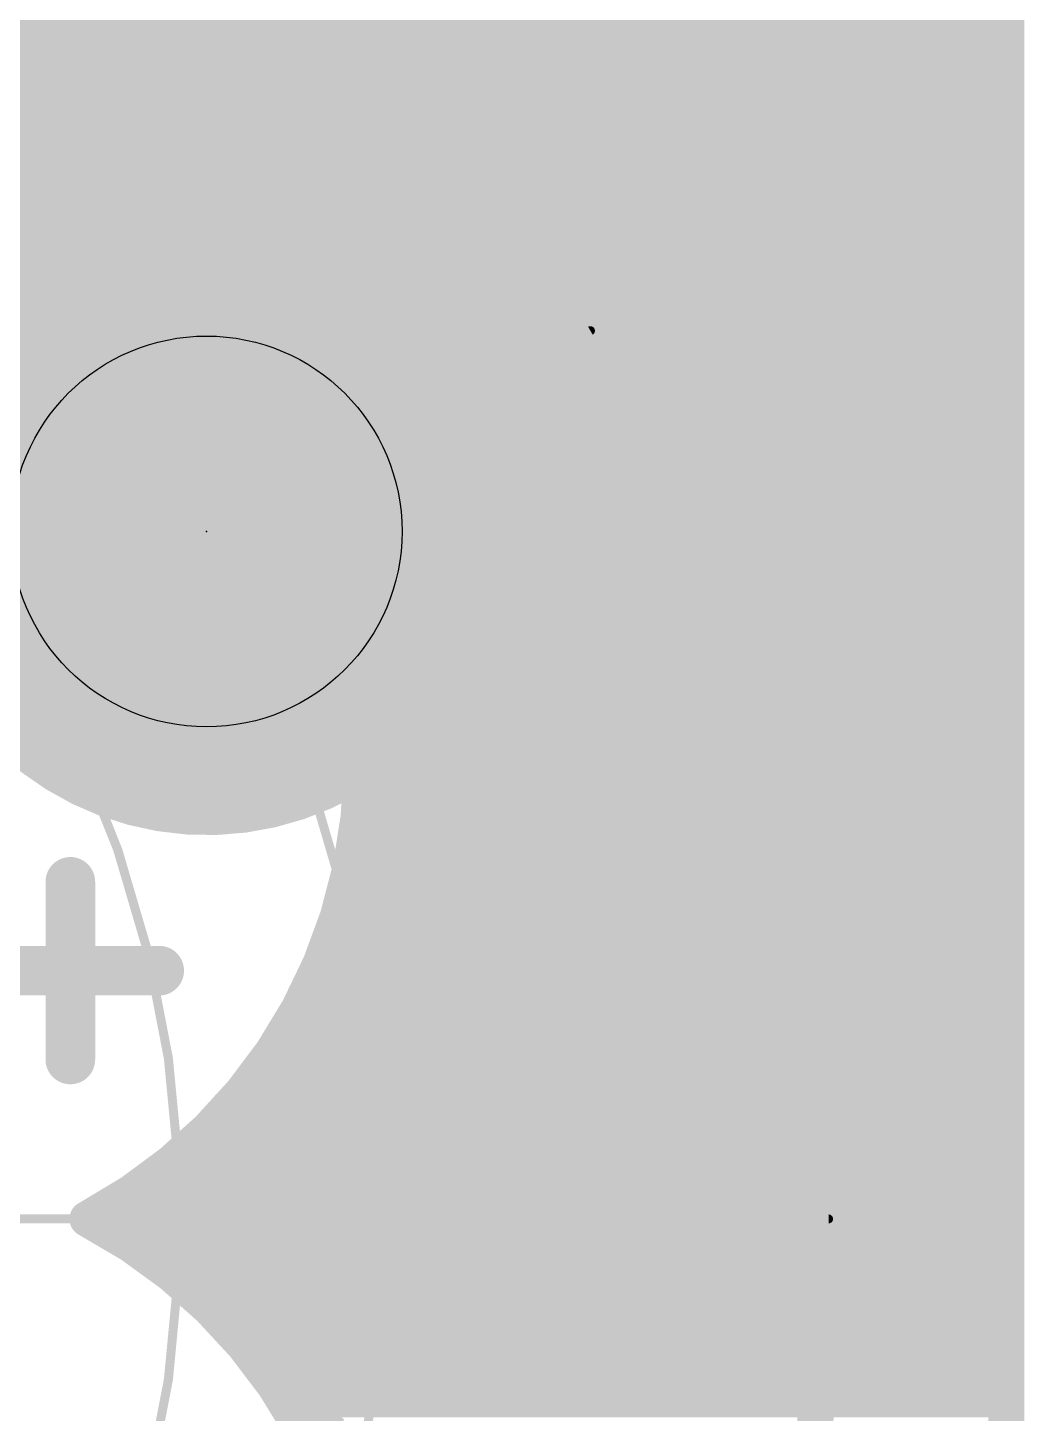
# Model space of a CAD drawing. Extents: x -119 to 11, y -11 to 11.
# Drawn here: x 5.49 to 11.1, y -1.09 to 6.71 of the extents above; entities that cross this region are included whole.
import ezdxf

# ---------------------------------------------------------------- set-up
doc = ezdxf.new("R2010")
doc.units = 0
for name, color, linetype in [('1', 12, 'CONTINUOUS'), ('16', 132, 'CONTINUOUS'), ('17', 110, 'CONTINUOUS'), ('20', 53, 'CONTINUOUS'), ('21', 41, 'CONTINUOUS'), ('23', 53, 'CONTINUOUS'), ('29', 40, 'CONTINUOUS'), ('30', 253, 'CONTINUOUS'), ('44', 253, 'CONTINUOUS'), ('47', 4, 'CONTINUOUS')]:
    doc.layers.add(name, color=color, linetype=linetype)

# ---------------------------------------------------------------- blocks, each defined once
blk = doc.blocks.new('ROUNDP')
at = {"const_width": 0.5}
blk.add_lwpolyline([(0, -0.25, 1), (0, 0.25, 1), (0, -0.25)], format="xyb", dxfattribs=at)

msp = doc.modelspace()

# ---------------------------------------------------------------- linework, layer by layer
at = {"layer": '1'}
for points, const_width in [([(5.7787, 6.0613), (5.426, 5.9755)], 0.2032), ([(6.1403, 6.0921), (5.7787, 6.0613)], 0.2032), ([(6.5024, 6.0674), (6.1403, 6.0921)], 0.2032), ([(6.8565, 5.9875), (6.5024, 6.0674)], 0.2032), ([(7.1942, 5.8545), (6.8565, 5.9875)], 0.2032), ([(5.426, 5.9755), (5.0906, 5.8368)], 0.2032), ([(5.2261, 5.8928), (7.0969, 5.8928)], 0.2032), ([(7.5076, 5.6714), (7.1942, 5.8545)], 0.2032), ([(4.8482, 5.6896), (7.4763, 5.6896)], 0.2032), ([(7.7893, 5.4425), (7.5076, 5.6714)], 0.2032), ([(5.2002, 5.5672), (5.6042, 5.427)], 0.2032), ([(5.4331, 5.4864), (7.7352, 5.4864)], 0.2032), ([(8.0327, 5.1733), (7.7893, 5.4425)], 0.2032), ([(5.6042, 5.427), (5.9842, 5.2309)], 0.2032), ([(5.8828, 5.2832), (7.9333, 5.2832)], 0.2032), ([(5.9842, 5.2309), (6.3324, 4.9827)], 0.2032), ([(8.2321, 4.87), (8.0327, 5.1733)], 0.2032), ([(6.1959, 5.08), (8.094, 5.08)], 0.2032), ([(6.3324, 4.9827), (6.6418, 4.6875)], 0.2032), ([(6.4434, 4.8768), (8.2276, 4.8768)], 0.2032), ([(8.395, 4.5457), (8.2321, 4.87)], 0.2032), ([(6.6418, 4.6875), (6.9061, 4.3514)], 0.2032), ([(6.6528, 4.6736), (8.3307, 4.6736)], 0.2032), ([(8.5065, 4.2003), (8.395, 4.5457)], 0.2032), ([(6.8125, 4.4704), (8.4193, 4.4704)], 0.2032), ([(6.9061, 4.3514), (7.1199, 3.981)], 0.2032), ([(6.9547, 4.2672), (8.4849, 4.2672)], 0.2032), ([(8.5638, 3.8419), (8.5065, 4.2003)], 0.2032), ([(7.072, 4.064), (8.5283, 4.064)], 0.2032), ([(3.81, 1.18), (6.5, 3.87)], 0.4064), ([(7.1199, 3.981), (7.2789, 3.5841)], 0.2032), ([(7.1681, 3.8608), (8.5608, 3.8608)], 0.2032), ([(8.5657, 3.479), (8.5638, 3.8419)], 0.2032), ([(7.2494, 3.6576), (8.5648, 3.6576)], 0.2032), ([(7.2789, 3.5841), (7.3798, 3.1685)], 0.2032), ([(7.3104, 3.4544), (8.562, 3.4544)], 0.2032), ([(8.5121, 3.12), (8.5657, 3.479)], 0.2032), ([(7.3597, 3.2512), (8.5317, 3.2512)], 0.2032), ([(7.3798, 3.1685), (7.4207, 2.7429)], 0.2032), ([(8.4042, 2.7734), (8.5121, 3.12)], 0.2032), ([(7.3914, 3.048), (8.4897, 3.048)], 0.2032), ([(7.4109, 2.8448), (8.4264, 2.8448)], 0.2032), ([(7.4207, 2.7429), (7.4005, 2.3157)], 0.2032), ([(8.2446, 2.4475), (8.4042, 2.7734)], 0.2032), ([(7.4159, 2.6416), (8.3396, 2.6416)], 0.2032), ([(7.4063, 2.4384), (8.2383, 2.4384)], 0.2032), ([(8.0371, 2.1497), (8.2446, 2.4475)], 0.2032), ([(7.4005, 2.3157), (7.3199, 1.8958)], 0.2032), ([(7.3851, 2.2352), (8.0966, 2.2352)], 0.2032), ([(7.7864, 1.8872), (8.0371, 2.1497)], 0.2032), ([(7.3461, 2.032), (7.9247, 2.032)], 0.2032), ([(7.3199, 1.8958), (7.1804, 1.4915)], 0.2032), ([(7.4986, 1.6661), (7.7864, 1.8872)], 0.2032), ([(7.2968, 1.8288), (7.7104, 1.8288)], 0.2032), ([(7.1804, 1.4915), (7.4986, 1.6661)], 0.2032), ([(7.2267, 1.6256), (7.4248, 1.6256)], 0.2032)]:
    msp.add_lwpolyline(points, dxfattribs=dict(at, const_width=const_width))
for points, const_width in [([(5.7744, 6.1119, 1), (5.783, 6.0107)], 0.1016), ([(5.7907, 6.0119, 1), (5.7667, 6.1106)], 0.1016), ([(6.1438, 6.1428, 1), (6.1369, 6.0415)], 0.1016), ([(6.1447, 6.0415, 1), (6.136, 6.1428)], 0.1016), ([(6.5136, 6.1169, 1), (6.4913, 6.0178)], 0.1016), ([(6.499, 6.0167, 1), (6.5059, 6.118)], 0.1016), ([(6.8751, 6.0348, 1), (6.8379, 5.9402)], 0.1016), ([(6.8453, 5.9379, 1), (6.8677, 6.0371)], 0.1016), ([(5.4455, 5.9285, 1), (5.4066, 6.0224)], 0.1016), ([(7.0969, 5.842, 1), (7.0969, 5.9436)], 0.1016), ([(7.2198, 5.8983, 1), (7.1686, 5.8106)], 0.1016), ([(7.1756, 5.8072, 1), (7.2128, 5.9017)], 0.1016), ([(7.5396, 5.7108, 1), (7.4755, 5.6319)], 0.1016), ([(7.4763, 5.6388, 1), (7.4763, 5.7404)], 0.1016), ([(7.4819, 5.6275, 1), (7.5332, 5.7152)], 0.1016), ([(7.7352, 5.4356, 1), (7.7352, 5.5372)], 0.1016), ([(7.8269, 5.4766, 1), (7.7516, 5.4084)], 0.1016), ([(5.6275, 5.4722, 1), (5.5809, 5.3819)], 0.1016), ([(5.5876, 5.379, 1), (5.6209, 5.475)], 0.1016), ([(7.7572, 5.4031, 1), (7.8213, 5.4819)], 0.1016), ([(5.8828, 5.334, 1), (5.8828, 5.2324)], 0.1016), ([(7.9333, 5.2324, 1), (7.9333, 5.334)], 0.1016), ([(6.0137, 5.2723, 1), (5.9547, 5.1895)], 0.1016), ([(5.9609, 5.1857, 1), (6.0075, 5.276)], 0.1016), ([(8.0751, 5.2012, 1), (7.9902, 5.1454)], 0.1016), ([(7.995, 5.1392, 1), (8.0703, 5.2073)], 0.1016), ([(6.1959, 5.1308, 1), (6.1959, 5.0292)], 0.1016), ([(8.094, 5.0292, 1), (8.094, 5.1308)], 0.1016), ([(6.3675, 5.0194, 1), (6.2973, 4.9459)], 0.1016), ([(6.3029, 4.9413, 1), (6.3619, 5.0241)], 0.1016), ([(6.4434, 4.9276, 1), (6.4434, 4.826)], 0.1016), ([(8.2774, 4.8928, 1), (8.1867, 4.8472)], 0.1016), ([(8.1896, 4.8421, 1), (8.2745, 4.8979)], 0.1016), ([(8.2276, 4.826, 1), (8.2276, 4.9276)], 0.1016), ([(6.6817, 4.7189, 1), (6.6019, 4.6561)], 0.1016), ([(6.6528, 4.7244, 1), (6.6528, 4.6228)], 0.1016), ([(6.6067, 4.6508, 1), (6.6769, 4.7243)], 0.1016), ([(8.3307, 4.6228, 1), (8.3307, 4.7244)], 0.1016), ([(8.4433, 4.5613, 1), (8.3467, 4.5301)], 0.1016), ([(8.3496, 4.5229, 1), (8.4404, 4.5685)], 0.1016), ([(6.8125, 4.5212, 1), (6.8125, 4.4196)], 0.1016), ([(8.4193, 4.4196, 1), (8.4193, 4.5212)], 0.1016), ([(6.9501, 4.3767, 1), (6.8621, 4.326)], 0.1016), ([(6.8662, 4.32, 1), (6.946, 4.3827)], 0.1016), ([(6.9547, 4.318, 1), (6.9547, 4.2164)], 0.1016), ([(8.4849, 4.2164, 1), (8.4849, 4.318)], 0.1016), ([(8.5566, 4.2083, 1), (8.4563, 4.1923)], 0.1016), ([(8.4581, 4.1847, 1), (8.5548, 4.2159)], 0.1016), ([(7.072, 4.1148, 1), (7.072, 4.0132)], 0.1016), ([(8.5283, 4.0132, 1), (8.5283, 4.1148)], 0.1016), ([(6.5718, 3.7982, 1), (6.4282, 3.9418)], 0.2032), ([(7.1671, 3.9999, 1), (7.0728, 3.9621)], 0.1016), ([(7.0759, 3.9556, 1), (7.1639, 4.0064)], 0.1016), ([(7.1681, 3.9116, 1), (7.1681, 3.81)], 0.1016), ([(8.6146, 3.8422, 1), (8.513, 3.8416)], 0.1016), ([(8.5136, 3.8339, 1), (8.614, 3.8499)], 0.1016), ([(8.5608, 3.81, 1), (8.5608, 3.9116)], 0.1016), ([(7.2494, 3.7084, 1), (7.2494, 3.6068)], 0.1016), ([(8.5648, 3.6068, 1), (8.5648, 3.7084)], 0.1016), ([(7.3283, 3.596, 1), (7.2295, 3.5721)], 0.1016), ([(7.2317, 3.5652, 1), (7.3261, 3.6029)], 0.1016), ([(7.3104, 3.5052, 1), (7.3104, 3.4036)], 0.1016), ([(8.5149, 3.4787, 1), (8.6165, 3.4792)], 0.1016), ([(8.6159, 3.4714, 1), (8.5154, 3.4865)], 0.1016), ([(8.562, 3.4036, 1), (8.562, 3.5052)], 0.1016), ([(7.3597, 3.302, 1), (7.3597, 3.2004)], 0.1016), ([(8.5317, 3.2004, 1), (8.5317, 3.302)], 0.1016), ([(7.4304, 3.1734, 1), (7.3293, 3.1637)], 0.1016), ([(7.3305, 3.1565, 1), (7.4292, 3.1805)], 0.1016), ([(8.5606, 3.1049, 1), (8.4636, 3.1351)], 0.1016), ([(7.3914, 3.0988, 1), (7.3914, 2.9972)], 0.1016), ([(8.4618, 3.1275, 1), (8.5623, 3.1125)], 0.1016), ([(8.4897, 2.9972, 1), (8.4897, 3.0988)], 0.1016), ([(7.4109, 2.8956, 1), (7.4109, 2.794)], 0.1016), ([(8.4264, 2.794, 1), (8.4264, 2.8956)], 0.1016), ([(7.4714, 2.7405, 1), (7.3699, 2.7452)], 0.1016), ([(8.3557, 2.7885, 1), (8.4527, 2.7583)], 0.1016), ([(8.4498, 2.7511, 1), (8.3586, 2.7958)], 0.1016), ([(7.4159, 2.6924, 1), (7.4159, 2.5908)], 0.1016), ([(7.3701, 2.738, 1), (7.4712, 2.7477)], 0.1016), ([(8.3396, 2.5908, 1), (8.3396, 2.6924)], 0.1016), ([(7.4063, 2.4892, 1), (7.4063, 2.3876)], 0.1016), ([(8.199, 2.4698, 1), (8.2902, 2.4251)], 0.1016), ([(8.2863, 2.4184, 1), (8.2029, 2.4765)], 0.1016), ([(8.2383, 2.3876, 1), (8.2383, 2.4892)], 0.1016), ([(7.3498, 2.3181, 1), (7.4513, 2.3133)], 0.1016), ([(7.4504, 2.3061, 1), (7.3507, 2.3253)], 0.1016), ([(7.3851, 2.286, 1), (7.3851, 2.1844)], 0.1016), ([(8.0966, 2.1844, 1), (8.0966, 2.286)], 0.1016), ([(7.9954, 2.1788, 1), (8.0787, 2.1207)], 0.1016), ([(8.0738, 2.1146, 1), (8.0003, 2.1848)], 0.1016), ([(7.3461, 2.0828, 1), (7.3461, 1.9812)], 0.1016), ([(7.9247, 1.9812, 1), (7.9247, 2.0828)], 0.1016), ([(7.27, 1.9053, 1), (7.3698, 1.8862)], 0.1016), ([(7.3679, 1.8792, 1), (7.2719, 1.9123)], 0.1016), ([(7.7497, 1.9223, 1), (7.8232, 1.8521)], 0.1016), ([(7.8174, 1.8469, 1), (7.7555, 1.9275)], 0.1016), ([(7.2968, 1.8796, 1), (7.2968, 1.778)], 0.1016), ([(7.7104, 1.778, 1), (7.7104, 1.8796)], 0.1016), ([(7.2267, 1.6764, 1), (7.2267, 1.5748)], 0.1016), ([(7.4248, 1.5748, 1), (7.4248, 1.6764)], 0.1016), ([(7.4677, 1.7063, 1), (7.5296, 1.6258)], 0.1016), ([(7.523, 1.6215, 1), (7.4742, 1.7106)], 0.1016), ([(7.156, 1.5361, 1), (7.2048, 1.447)], 0.1016), ([(7.1324, 1.5081, 1), (7.2284, 1.475)], 0.1016)]:
    msp.add_lwpolyline(points, format="xyb", dxfattribs=dict(at, const_width=const_width))
at = {"layer": '16', "const_width": 0.2032}
for points in [[(5.426, 5.9755), (5.7787, 6.0613)], [(5.7787, 6.0613), (6.1403, 6.0921)], [(6.1403, 6.0921), (6.5024, 6.0674)], [(6.5024, 6.0674), (6.8565, 5.9875)], [(6.8565, 5.9875), (7.1942, 5.8545)], [(5.0906, 5.8368), (5.426, 5.9755)], [(5.2261, 5.8928), (7.0969, 5.8928)], [(7.1942, 5.8545), (7.5076, 5.6714)], [(4.8482, 5.6896), (7.4763, 5.6896)], [(7.5076, 5.6714), (7.7893, 5.4425)], [(5.6042, 5.427), (5.2002, 5.5672)], [(5.4331, 5.4864), (7.7352, 5.4864)], [(7.7893, 5.4425), (8.0327, 5.1733)], [(5.9842, 5.2309), (5.6042, 5.427)], [(5.8828, 5.2832), (7.9333, 5.2832)], [(6.3324, 4.9827), (5.9842, 5.2309)], [(8.0327, 5.1733), (8.2321, 4.87)], [(6.1959, 5.08), (8.094, 5.08)], [(6.6418, 4.6875), (6.3324, 4.9827)], [(6.4434, 4.8768), (8.2276, 4.8768)], [(8.2321, 4.87), (8.395, 4.5457)], [(6.9061, 4.3514), (6.6418, 4.6875)], [(6.6528, 4.6736), (8.3307, 4.6736)], [(8.395, 4.5457), (8.5065, 4.2003)], [(6.8125, 4.4704), (8.4193, 4.4704)], [(7.1199, 3.981), (6.9061, 4.3514)], [(6.9547, 4.2672), (8.4849, 4.2672)], [(8.5065, 4.2003), (8.5638, 3.8419)], [(7.072, 4.064), (8.5283, 4.064)], [(7.2789, 3.5841), (7.1199, 3.981)], [(7.1681, 3.8608), (8.5608, 3.8608)], [(8.5638, 3.8419), (8.5657, 3.479)], [(7.2494, 3.6576), (8.5648, 3.6576)], [(7.3798, 3.1685), (7.2789, 3.5841)], [(7.3104, 3.4544), (8.562, 3.4544)], [(8.5657, 3.479), (8.5121, 3.12)], [(7.3597, 3.2512), (8.5317, 3.2512)], [(7.4207, 2.7429), (7.3798, 3.1685)], [(8.5121, 3.12), (8.4042, 2.7734)], [(7.3914, 3.048), (8.4897, 3.048)], [(7.4109, 2.8448), (8.4264, 2.8448)], [(7.4005, 2.3157), (7.4207, 2.7429)], [(8.4042, 2.7734), (8.2446, 2.4475)], [(7.4159, 2.6416), (8.3396, 2.6416)], [(7.4063, 2.4384), (8.2383, 2.4384)], [(8.2446, 2.4475), (8.0371, 2.1497)], [(7.3199, 1.8958), (7.4005, 2.3157)], [(7.3851, 2.2352), (8.0967, 2.2352)], [(8.0371, 2.1497), (7.7864, 1.8872)], [(7.3461, 2.032), (7.9247, 2.032)], [(7.1804, 1.4915), (7.3199, 1.8958)], [(7.7864, 1.8872), (7.4986, 1.6661)], [(7.2968, 1.8288), (7.7104, 1.8288)], [(7.4986, 1.6661), (7.1804, 1.4915)], [(7.2267, 1.6256), (7.4248, 1.6256)]]:
    msp.add_lwpolyline(points, dxfattribs=at)
at = {"layer": '16', "const_width": 0.1016}
for points in [[(5.7744, 6.1119, 1), (5.783, 6.0107)], [(5.7907, 6.0119, 1), (5.7667, 6.1106)], [(6.1438, 6.1428, 1), (6.1369, 6.0415)], [(6.1447, 6.0415, 1), (6.136, 6.1428)], [(6.5136, 6.1169, 1), (6.4913, 6.0178)], [(6.499, 6.0167, 1), (6.5059, 6.118)], [(6.8751, 6.0348, 1), (6.8379, 5.9402)], [(6.8453, 5.9379, 1), (6.8677, 6.0371)], [(5.4455, 5.9285, 1), (5.4066, 6.0224)], [(7.0969, 5.842, 1), (7.0969, 5.9436)], [(7.2198, 5.8983, 1), (7.1686, 5.8106)], [(7.1756, 5.8072, 1), (7.2128, 5.9017)], [(7.5396, 5.7108, 1), (7.4755, 5.6319)], [(7.4763, 5.6388, 1), (7.4763, 5.7404)], [(7.4819, 5.6275, 1), (7.5332, 5.7152)], [(7.7352, 5.4356, 1), (7.7352, 5.5372)], [(7.8269, 5.4766, 1), (7.7516, 5.4084)], [(5.6275, 5.4722, 1), (5.5809, 5.3819)], [(5.5876, 5.379, 1), (5.6209, 5.475)], [(7.7572, 5.4031, 1), (7.8213, 5.4819)], [(5.8828, 5.334, 1), (5.8828, 5.2324)], [(7.9333, 5.2324, 1), (7.9333, 5.334)], [(6.0137, 5.2723, 1), (5.9547, 5.1895)], [(5.9609, 5.1857, 1), (6.0075, 5.276)], [(8.0751, 5.2012, 1), (7.9902, 5.1454)], [(7.995, 5.1392, 1), (8.0703, 5.2073)], [(6.1959, 5.1308, 1), (6.1959, 5.0292)], [(8.094, 5.0292, 1), (8.094, 5.1308)], [(6.3675, 5.0194, 1), (6.2973, 4.9459)], [(6.3029, 4.9413, 1), (6.3619, 5.0241)], [(6.4434, 4.9276, 1), (6.4434, 4.826)], [(8.2774, 4.8928, 1), (8.1867, 4.8472)], [(8.1896, 4.8421, 1), (8.2745, 4.8979)], [(8.2276, 4.826, 1), (8.2276, 4.9276)], [(6.6817, 4.7189, 1), (6.6019, 4.6561)], [(6.6528, 4.7244, 1), (6.6528, 4.6228)], [(6.6067, 4.6508, 1), (6.6769, 4.7243)], [(8.3307, 4.6228, 1), (8.3307, 4.7244)], [(8.4433, 4.5613, 1), (8.3467, 4.5301)], [(8.3496, 4.5229, 1), (8.4404, 4.5685)], [(6.8125, 4.5212, 1), (6.8125, 4.4196)], [(8.4193, 4.4196, 1), (8.4193, 4.5212)], [(6.9501, 4.3767, 1), (6.8621, 4.326)], [(6.8662, 4.32, 1), (6.946, 4.3827)], [(6.9547, 4.318, 1), (6.9547, 4.2164)], [(8.4849, 4.2164, 1), (8.4849, 4.318)], [(8.5566, 4.2083, 1), (8.4563, 4.1923)], [(8.4581, 4.1847, 1), (8.5548, 4.2159)], [(7.072, 4.1148, 1), (7.072, 4.0132)], [(8.5283, 4.0132, 1), (8.5283, 4.1148)], [(7.1671, 3.9999, 1), (7.0728, 3.9621)], [(7.0759, 3.9556, 1), (7.1639, 4.0064)], [(7.1681, 3.9116, 1), (7.1681, 3.81)], [(8.6146, 3.8422, 1), (8.513, 3.8416)], [(8.5136, 3.8339, 1), (8.614, 3.8499)], [(8.5608, 3.81, 1), (8.5608, 3.9116)], [(7.2494, 3.7084, 1), (7.2494, 3.6068)], [(8.5648, 3.6068, 1), (8.5648, 3.7084)], [(7.3283, 3.596, 1), (7.2295, 3.5721)], [(7.2317, 3.5652, 1), (7.3261, 3.6029)], [(7.3104, 3.5052, 1), (7.3104, 3.4036)], [(8.5149, 3.4787, 1), (8.6165, 3.4792)], [(8.6159, 3.4714, 1), (8.5154, 3.4865)], [(8.562, 3.4036, 1), (8.562, 3.5052)], [(7.3597, 3.302, 1), (7.3597, 3.2004)], [(8.5317, 3.2004, 1), (8.5317, 3.302)], [(7.4304, 3.1734, 1), (7.3293, 3.1637)], [(7.3305, 3.1565, 1), (7.4292, 3.1805)], [(8.5606, 3.1049, 1), (8.4636, 3.1351)], [(7.3914, 3.0988, 1), (7.3914, 2.9972)], [(8.4618, 3.1275, 1), (8.5623, 3.1125)], [(8.4897, 2.9972, 1), (8.4897, 3.0988)], [(7.4109, 2.8956, 1), (7.4109, 2.794)], [(8.4264, 2.794, 1), (8.4264, 2.8956)], [(7.4714, 2.7405, 1), (7.3699, 2.7452)], [(8.3557, 2.7885, 1), (8.4527, 2.7583)], [(8.4498, 2.7511, 1), (8.3586, 2.7958)], [(7.4159, 2.6924, 1), (7.4159, 2.5908)], [(7.3701, 2.738, 1), (7.4712, 2.7477)], [(8.3396, 2.5908, 1), (8.3396, 2.6924)], [(7.4063, 2.4892, 1), (7.4063, 2.3876)], [(8.199, 2.4698, 1), (8.2902, 2.4251)], [(8.2863, 2.4184, 1), (8.2029, 2.4765)], [(8.2383, 2.3876, 1), (8.2383, 2.4892)], [(7.3498, 2.3181, 1), (7.4513, 2.3133)], [(7.4504, 2.3061, 1), (7.3507, 2.3253)], [(7.3851, 2.286, 1), (7.3851, 2.1844)], [(8.0967, 2.1844, 1), (8.0967, 2.286)], [(7.9954, 2.1788, 1), (8.0787, 2.1207)], [(8.0738, 2.1146, 1), (8.0003, 2.1848)], [(7.3461, 2.0828, 1), (7.3461, 1.9812)], [(7.9247, 1.9812, 1), (7.9247, 2.0828)], [(7.27, 1.9053, 1), (7.3698, 1.8862)], [(7.3679, 1.8792, 1), (7.2719, 1.9123)], [(7.7497, 1.9223, 1), (7.8232, 1.8521)], [(7.8174, 1.8469, 1), (7.7555, 1.9275)], [(7.2968, 1.8796, 1), (7.2968, 1.778)], [(7.7104, 1.778, 1), (7.7104, 1.8796)], [(7.2267, 1.6764, 1), (7.2267, 1.5748)], [(7.4248, 1.5748, 1), (7.4248, 1.6764)], [(7.4677, 1.7063, 1), (7.5296, 1.6258)], [(7.523, 1.6215, 1), (7.4742, 1.7106)], [(7.156, 1.5361, 1), (7.2048, 1.447)], [(7.1324, 1.5081, 1), (7.2284, 1.475)]]:
    msp.add_lwpolyline(points, format="xyb", dxfattribs=at)
at = {"layer": '20', "const_width": 0.2032}
msp.add_lwpolyline([(0, -10, 1), (0, 10, 1), (0, -10)], format="xyb", dxfattribs=at)
at = {"layer": '21', "const_width": 0.2794}
for points in [[(5.7335, 1.8976), (5.7335, 0.8977)], [(5.2335, 1.3976), (6.2335, 1.3976)]]:
    msp.add_lwpolyline(points, dxfattribs=at)
at = {"layer": '21', "const_width": 0.1397}
for points in [[(5.8034, 1.8976, 1), (5.6637, 1.8976)], [(6.2335, 1.3278, 1), (6.2335, 1.4675)], [(5.6637, 0.8977, 1), (5.8034, 0.8977)]]:
    msp.add_lwpolyline(points, format="xyb", dxfattribs=at)
at = {"layer": '23'}
msp.add_point((6.5, 3.87), dxfattribs=at)
at = {"layer": '29', "const_width": 0.2032}
for points in [[(11, 11), (11, 0)], [(2.5366, 6.7056), (11, 6.7056)], [(2.6586, 6.5024), (11, 6.5024)], [(2.7805, 6.2992), (11, 6.2992)], [(2.9004, 6.096), (11, 6.096)], [(5.7787, 6.0613), (5.426, 5.9755)], [(6.1403, 6.0921), (5.7787, 6.0613)], [(6.5024, 6.0674), (6.1403, 6.0921)], [(6.8565, 5.9875), (6.5024, 6.0674)], [(7.1942, 5.8545), (6.8565, 5.9875)], [(5.426, 5.9755), (5.0906, 5.8368)], [(2.923, 5.8928), (11, 5.8928)], [(5.2261, 5.8928), (7.0969, 5.8928)], [(7.5076, 5.6714), (7.1942, 5.8545)], [(2.9456, 5.6896), (11, 5.6896)], [(4.8482, 5.6896), (7.4763, 5.6896)], [(7.7893, 5.4425), (7.5076, 5.6714)], [(5.6, 5.4), (4.6, 5.6)], [(5.2002, 5.5672), (5.6042, 5.427)], [(5.168, 5.4864), (11, 5.4864)], [(5.4331, 5.4864), (7.7352, 5.4864)], [(8.0327, 5.1733), (7.7893, 5.4425)], [(6.6, 4.7), (5.6, 5.4)], [(5.6042, 5.427), (5.9842, 5.2309)], [(5.7669, 5.2832), (11, 5.2832)], [(5.8828, 5.2832), (7.9333, 5.2832)], [(5.9842, 5.2309), (6.3324, 4.9827)], [(8.2321, 4.87), (8.0327, 5.1733)], [(6.0571, 5.08), (11, 5.08)], [(6.1959, 5.08), (8.094, 5.08)], [(6.3324, 4.9827), (6.6418, 4.6875)], [(6.3474, 4.8768), (11, 4.8768)], [(6.4434, 4.8768), (8.2276, 4.8768)], [(8.395, 4.5457), (8.2321, 4.87)], [(7.4, 3.4), (6.6, 4.7)], [(6.6162, 4.6736), (11, 4.6736)], [(6.6418, 4.6875), (6.9061, 4.3514)], [(6.6528, 4.6736), (8.3307, 4.6736)], [(8.5065, 4.2003), (8.395, 4.5457)], [(6.7413, 4.4704), (11, 4.4704)], [(6.8125, 4.4704), (8.4193, 4.4704)], [(6.9061, 4.3514), (7.1199, 3.981)], [(6.8663, 4.2672), (11, 4.2672)], [(6.9547, 4.2672), (8.4849, 4.2672)], [(8.5638, 3.8419), (8.5065, 4.2003)], [(6.9914, 4.064), (11, 4.064)], [(7.072, 4.064), (8.5283, 4.064)], [(7.1199, 3.981), (7.2789, 3.5841)], [(7.1164, 3.8608), (11, 3.8608)], [(7.1681, 3.8608), (8.5608, 3.8608)], [(8.5657, 3.479), (8.5638, 3.8419)], [(7.2415, 3.6576), (11, 3.6576)], [(7.2494, 3.6576), (8.5648, 3.6576)], [(7.2789, 3.5841), (7.3798, 3.1685)], [(7.3104, 3.4544), (8.562, 3.4544)], [(7.3665, 3.4544), (11, 3.4544)], [(8.5121, 3.12), (8.5657, 3.479)], [(7.4, 1.8), (7.4, 3.4)], [(7.3597, 3.2512), (8.5317, 3.2512)], [(7.4, 3.2512), (11, 3.2512)], [(7.3798, 3.1685), (7.4207, 2.7429)], [(8.4042, 2.7734), (8.5121, 3.12)], [(7.3914, 3.048), (8.4897, 3.048)], [(7.4, 3.048), (11, 3.048)], [(7.4, 2.8448), (11, 2.8448)], [(7.4109, 2.8448), (8.4264, 2.8448)], [(7.4207, 2.7429), (7.4005, 2.3157)], [(8.2446, 2.4475), (8.4042, 2.7734)], [(7.4, 2.6416), (11, 2.6416)], [(7.4159, 2.6416), (8.3396, 2.6416)], [(7.4, 2.4384), (11, 2.4384)], [(7.4063, 2.4384), (8.2383, 2.4384)], [(8.0371, 2.1497), (8.2446, 2.4475)], [(7.4005, 2.3157), (7.3199, 1.8958)], [(7.3851, 2.2352), (8.0966, 2.2352)], [(7.4, 2.2352), (11, 2.2352)], [(7.7864, 1.8872), (8.0371, 2.1497)], [(7.3461, 2.032), (7.9247, 2.032)], [(7.4, 2.032), (11, 2.032)], [(7.3199, 1.8958), (7.1804, 1.4915)], [(7.4986, 1.6661), (7.7864, 1.8872)], [(6.7, 0.5), (7.4, 1.8)], [(7.2968, 1.8288), (7.7104, 1.8288)], [(7.4, 1.8288), (11, 1.8288)], [(7.1804, 1.4915), (7.4986, 1.6661)], [(7.2267, 1.6256), (7.4248, 1.6256)], [(7.3061, 1.6256), (11, 1.6256)], [(7.1967, 1.4224), (11, 1.4224)], [(7.0873, 1.2192), (11, 1.2192)], [(6.9778, 1.016), (11, 1.016)], [(6.8684, 0.8128), (11, 0.8128)], [(6.759, 0.6096), (11, 0.6096)], [(6, 0), (6.7, 0.5)], [(6.569, 0.4064), (11, 0.4064)], [(6.2845, 0.2032), (11, 0.2032)], [(11, 0), (6, 0)], [(6, 0), (11, 0)], [(7.2, -1.2), (6.1, 0)], [(6.1, 0), (11, 0)], [(11, 0), (11, -11)], [(6.2863, -0.2032), (11, -0.2032)], [(6.4725, -0.4064), (11, -0.4064)], [(6.6588, -0.6096), (11, -0.6096)], [(6.8451, -0.8128), (11, -0.8128)], [(7.0313, -1.016), (11, -1.016)]]:
    msp.add_lwpolyline(points, dxfattribs=at)
at = {"layer": '29'}
for points, const_width in [([(11, 6.6548, 1), (11, 6.7564)], 0.1016), ([(11, 6.4516, 1), (11, 6.5532)], 0.1016), ([(11, 6.2484, 1), (11, 6.35)], 0.1016), ([(5.7744, 6.1119, 1), (5.783, 6.0107)], 0.1016), ([(5.7907, 6.0119, 1), (5.7667, 6.1106)], 0.1016), ([(6.1438, 6.1428, 1), (6.1369, 6.0415)], 0.1016), ([(6.1447, 6.0415, 1), (6.136, 6.1428)], 0.1016), ([(6.5136, 6.1169, 1), (6.4913, 6.0178)], 0.1016), ([(6.499, 6.0167, 1), (6.5059, 6.118)], 0.1016), ([(11, 6.0452, 1), (11, 6.1468)], 0.1016), ([(6.8751, 6.0348, 1), (6.8379, 5.9402)], 0.1016), ([(6.8453, 5.9379, 1), (6.8677, 6.0371)], 0.1016), ([(5.4455, 5.9285, 1), (5.4066, 6.0224)], 0.1016), ([(7.0969, 5.842, 1), (7.0969, 5.9436)], 0.1016), ([(7.2198, 5.8983, 1), (7.1686, 5.8106)], 0.1016), ([(7.1756, 5.8072, 1), (7.2128, 5.9017)], 0.1016), ([(11, 5.842, 1), (11, 5.9436)], 0.1016), ([(7.5396, 5.7108, 1), (7.4755, 5.6319)], 0.1016), ([(7.4763, 5.6388, 1), (7.4763, 5.7404)], 0.1016), ([(11, 5.6388, 1), (11, 5.7404)], 0.1016), ([(7.4819, 5.6275, 1), (7.5332, 5.7152)], 0.1016), ([(5.83, 0, 1.0312), (2.92, 5.06)], 0.2032), ([(7.7352, 5.4356, 1), (7.7352, 5.5372)], 0.1016), ([(7.8269, 5.4766, 1), (7.7516, 5.4084)], 0.1016), ([(11, 5.4356, 1), (11, 5.5372)], 0.1016), ([(5.6291, 5.4416, 1), (5.5709, 5.3584)], 0.1016), ([(5.6275, 5.4722, 1), (5.5809, 5.3819)], 0.1016), ([(5.5876, 5.379, 1), (5.6209, 5.475)], 0.1016), ([(5.59, 5.3502, 1), (5.61, 5.4498)], 0.1016), ([(7.7572, 5.4031, 1), (7.8213, 5.4819)], 0.1016), ([(5.7669, 5.334, 1), (5.7669, 5.2324)], 0.1016), ([(5.8828, 5.334, 1), (5.8828, 5.2324)], 0.1016), ([(7.9333, 5.2324, 1), (7.9333, 5.334)], 0.1016), ([(11, 5.2324, 1), (11, 5.334)], 0.1016), ([(6.0137, 5.2723, 1), (5.9547, 5.1895)], 0.1016), ([(5.9609, 5.1857, 1), (6.0075, 5.276)], 0.1016), ([(8.0751, 5.2012, 1), (7.9902, 5.1454)], 0.1016), ([(7.995, 5.1392, 1), (8.0703, 5.2073)], 0.1016), ([(6.0571, 5.1308, 1), (6.0571, 5.0292)], 0.1016), ([(6.1959, 5.1308, 1), (6.1959, 5.0292)], 0.1016), ([(8.094, 5.0292, 1), (8.094, 5.1308)], 0.1016), ([(11, 5.0292, 1), (11, 5.1308)], 0.1016), ([(6.3675, 5.0194, 1), (6.2973, 4.9459)], 0.1016), ([(6.3029, 4.9413, 1), (6.3619, 5.0241)], 0.1016), ([(6.3474, 4.9276, 1), (6.3474, 4.826)], 0.1016), ([(6.4434, 4.9276, 1), (6.4434, 4.826)], 0.1016), ([(8.2774, 4.8928, 1), (8.1867, 4.8472)], 0.1016), ([(8.1896, 4.8421, 1), (8.2745, 4.8979)], 0.1016), ([(8.2276, 4.826, 1), (8.2276, 4.9276)], 0.1016), ([(11, 4.826, 1), (11, 4.9276)], 0.1016), ([(6.6433, 4.7266, 1), (6.5567, 4.6734)], 0.1016), ([(6.6162, 4.7244, 1), (6.6162, 4.6228)], 0.1016), ([(6.5709, 4.6584, 1), (6.6291, 4.7416)], 0.1016), ([(6.6817, 4.7189, 1), (6.6019, 4.6561)], 0.1016), ([(6.6528, 4.7244, 1), (6.6528, 4.6228)], 0.1016), ([(6.6067, 4.6508, 1), (6.6769, 4.7243)], 0.1016), ([(8.3307, 4.6228, 1), (8.3307, 4.7244)], 0.1016), ([(11, 4.6228, 1), (11, 4.7244)], 0.1016), ([(8.4433, 4.5613, 1), (8.3467, 4.5301)], 0.1016), ([(8.3496, 4.5229, 1), (8.4404, 4.5685)], 0.1016), ([(6.7413, 4.5212, 1), (6.7413, 4.4196)], 0.1016), ([(6.8125, 4.5212, 1), (6.8125, 4.4196)], 0.1016), ([(8.4193, 4.4196, 1), (8.4193, 4.5212)], 0.1016), ([(11, 4.4196, 1), (11, 4.5212)], 0.1016), ([(6.9501, 4.3767, 1), (6.8621, 4.326)], 0.1016), ([(6.8663, 4.318, 1), (6.8663, 4.2164)], 0.1016), ([(6.8662, 4.32, 1), (6.946, 4.3827)], 0.1016), ([(6.9547, 4.318, 1), (6.9547, 4.2164)], 0.1016), ([(8.4849, 4.2164, 1), (8.4849, 4.318)], 0.1016), ([(11, 4.2164, 1), (11, 4.318)], 0.1016), ([(8.5566, 4.2083, 1), (8.4563, 4.1923)], 0.1016), ([(8.4581, 4.1847, 1), (8.5548, 4.2159)], 0.1016), ([(6.9914, 4.1148, 1), (6.9914, 4.0132)], 0.1016), ([(7.072, 4.1148, 1), (7.072, 4.0132)], 0.1016), ([(8.5283, 4.0132, 1), (8.5283, 4.1148)], 0.1016), ([(11, 4.0132, 1), (11, 4.1148)], 0.1016), ([(7.1671, 3.9999, 1), (7.0728, 3.9621)], 0.1016), ([(7.0759, 3.9556, 1), (7.1639, 4.0064)], 0.1016), ([(7.1164, 3.9116, 1), (7.1164, 3.81)], 0.1016), ([(7.1681, 3.9116, 1), (7.1681, 3.81)], 0.1016), ([(8.6146, 3.8422, 1), (8.513, 3.8416)], 0.1016), ([(8.5136, 3.8339, 1), (8.614, 3.8499)], 0.1016), ([(8.5608, 3.81, 1), (8.5608, 3.9116)], 0.1016), ([(11, 3.81, 1), (11, 3.9116)], 0.1016), ([(7.2415, 3.7084, 1), (7.2415, 3.6068)], 0.1016), ([(7.2494, 3.7084, 1), (7.2494, 3.6068)], 0.1016), ([(8.5648, 3.6068, 1), (8.5648, 3.7084)], 0.1016), ([(11, 3.6068, 1), (11, 3.7084)], 0.1016), ([(7.3283, 3.596, 1), (7.2295, 3.5721)], 0.1016), ([(7.2317, 3.5652, 1), (7.3261, 3.6029)], 0.1016), ([(7.3104, 3.5052, 1), (7.3104, 3.4036)], 0.1016), ([(7.3665, 3.5052, 1), (7.3665, 3.4036)], 0.1016), ([(8.5149, 3.4787, 1), (8.6165, 3.4792)], 0.1016), ([(8.6159, 3.4714, 1), (8.5154, 3.4865)], 0.1016), ([(8.562, 3.4036, 1), (8.562, 3.5052)], 0.1016), ([(11, 3.4036, 1), (11, 3.5052)], 0.1016), ([(7.4508, 3.4, 1), (7.3492, 3.4)], 0.1016), ([(7.3567, 3.3734, 1), (7.4433, 3.4266)], 0.1016), ([(7.3597, 3.302, 1), (7.3597, 3.2004)], 0.1016), ([(7.4, 3.302, 1), (7.4, 3.2004)], 0.1016), ([(8.5317, 3.2004, 1), (8.5317, 3.302)], 0.1016), ([(11, 3.2004, 1), (11, 3.302)], 0.1016), ([(7.4304, 3.1734, 1), (7.3293, 3.1637)], 0.1016), ([(7.3305, 3.1565, 1), (7.4292, 3.1805)], 0.1016), ([(8.5606, 3.1049, 1), (8.4636, 3.1351)], 0.1016), ([(7.3914, 3.0988, 1), (7.3914, 2.9972)], 0.1016), ([(7.4, 3.0988, 1), (7.4, 2.9972)], 0.1016), ([(8.4618, 3.1275, 1), (8.5623, 3.1125)], 0.1016), ([(8.4897, 2.9972, 1), (8.4897, 3.0988)], 0.1016), ([(11, 2.9972, 1), (11, 3.0988)], 0.1016), ([(7.4, 2.8956, 1), (7.4, 2.794)], 0.1016), ([(7.4109, 2.8956, 1), (7.4109, 2.794)], 0.1016), ([(8.4264, 2.794, 1), (8.4264, 2.8956)], 0.1016), ([(11, 2.794, 1), (11, 2.8956)], 0.1016), ([(7.4714, 2.7405, 1), (7.3699, 2.7452)], 0.1016), ([(8.3557, 2.7885, 1), (8.4527, 2.7583)], 0.1016), ([(8.4498, 2.7511, 1), (8.3586, 2.7958)], 0.1016), ([(7.4, 2.6924, 1), (7.4, 2.5908)], 0.1016), ([(7.4159, 2.6924, 1), (7.4159, 2.5908)], 0.1016), ([(7.3701, 2.738, 1), (7.4712, 2.7477)], 0.1016), ([(8.3396, 2.5908, 1), (8.3396, 2.6924)], 0.1016), ([(11, 2.5908, 1), (11, 2.6924)], 0.1016), ([(7.4, 2.4892, 1), (7.4, 2.3876)], 0.1016), ([(7.4063, 2.4892, 1), (7.4063, 2.3876)], 0.1016), ([(8.199, 2.4698, 1), (8.2902, 2.4251)], 0.1016), ([(8.2863, 2.4184, 1), (8.2029, 2.4765)], 0.1016), ([(8.2383, 2.3876, 1), (8.2383, 2.4892)], 0.1016), ([(11, 2.3876, 1), (11, 2.4892)], 0.1016), ([(7.3498, 2.3181, 1), (7.4513, 2.3133)], 0.1016), ([(7.4504, 2.3061, 1), (7.3507, 2.3253)], 0.1016), ([(7.3851, 2.286, 1), (7.3851, 2.1844)], 0.1016), ([(7.4, 2.286, 1), (7.4, 2.1844)], 0.1016), ([(8.0966, 2.1844, 1), (8.0966, 2.286)], 0.1016), ([(11, 2.1844, 1), (11, 2.286)], 0.1016), ([(7.9954, 2.1788, 1), (8.0787, 2.1207)], 0.1016), ([(8.0738, 2.1146, 1), (8.0003, 2.1848)], 0.1016), ([(7.3461, 2.0828, 1), (7.3461, 1.9812)], 0.1016), ([(7.4, 2.0828, 1), (7.4, 1.9812)], 0.1016), ([(7.9247, 1.9812, 1), (7.9247, 2.0828)], 0.1016), ([(11, 1.9812, 1), (11, 2.0828)], 0.1016), ([(7.27, 1.9053, 1), (7.3698, 1.8862)], 0.1016), ([(7.3679, 1.8792, 1), (7.2719, 1.9123)], 0.1016), ([(7.7497, 1.9223, 1), (7.8232, 1.8521)], 0.1016), ([(7.8174, 1.8469, 1), (7.7555, 1.9275)], 0.1016), ([(7.2968, 1.8796, 1), (7.2968, 1.778)], 0.1016), ([(7.4, 1.8796, 1), (7.4, 1.778)], 0.1016), ([(7.4447, 1.7759, 1), (7.3553, 1.8241)], 0.1016), ([(7.7104, 1.778, 1), (7.7104, 1.8796)], 0.1016), ([(11, 1.778, 1), (11, 1.8796)], 0.1016), ([(7.3492, 1.8, 1), (7.4508, 1.8)], 0.1016), ([(7.2267, 1.6764, 1), (7.2267, 1.5748)], 0.1016), ([(7.3061, 1.6764, 1), (7.3061, 1.5748)], 0.1016), ([(7.4248, 1.5748, 1), (7.4248, 1.6764)], 0.1016), ([(7.4677, 1.7063, 1), (7.5296, 1.6258)], 0.1016), ([(7.523, 1.6215, 1), (7.4742, 1.7106)], 0.1016), ([(11, 1.5748, 1), (11, 1.6764)], 0.1016), ([(7.156, 1.5361, 1), (7.2048, 1.447)], 0.1016), ([(7.1324, 1.5081, 1), (7.2284, 1.475)], 0.1016), ([(7.1967, 1.4732, 1), (7.1967, 1.3716)], 0.1016), ([(11, 1.3716, 1), (11, 1.4732)], 0.1016), ([(7.0873, 1.27, 1), (7.0873, 1.1684)], 0.1016), ([(11, 1.1684, 1), (11, 1.27)], 0.1016), ([(6.9778, 1.0668, 1), (6.9778, 0.9652)], 0.1016), ([(11, 0.9652, 1), (11, 1.0668)], 0.1016), ([(6.8684, 0.8636, 1), (6.8684, 0.762)], 0.1016), ([(11, 0.762, 1), (11, 0.8636)], 0.1016), ([(6.759, 0.6604, 1), (6.759, 0.5588)], 0.1016), ([(11, 0.5588, 1), (11, 0.6604)], 0.1016), ([(6.6553, 0.5241, 1), (6.7447, 0.4759)], 0.1016), ([(6.7295, 0.4587, 1), (6.6705, 0.5413)], 0.1016), ([(6.569, 0.4572, 1), (6.569, 0.3556)], 0.1016), ([(11, 0.3556, 1), (11, 0.4572)], 0.1016), ([(6.2845, 0.254, 1), (6.2845, 0.1524)], 0.1016), ([(11, 0.1524, 1), (11, 0.254)], 0.1016), ([(2.92, -5.05, 1.041), (5.83, 0)], 0.2032), ([(5.8536, 0.045, 1), (5.8064, -0.045)], 0.1016), ([(5.806, 0.0448, 1), (5.854, -0.0448)], 0.1016), ([(6, 0.0508, 1), (6, -0.0508)], 0.1016), ([(6, 0.0508, 1), (6, -0.0508)], 0.1016), ([(5.9705, 0.0413, 1), (6.0295, -0.0413)], 0.1016), ([(6.1, 0.0508, 1), (6.1, -0.0508)], 0.1016), ([(6.1374, 0.0343, 1), (6.0626, -0.0343)], 0.1016), ([(11.0508, 0, 1), (10.9492, 0)], 0.1016), ([(11, -0.0508, 1), (11, 0.0508)], 0.1016), ([(11, -0.0508, 1), (11, 0.0508)], 0.1016), ([(11, -0.0508, 1), (11, 0.0508)], 0.1016), ([(10.9492, 0, 1), (11.0508, 0)], 0.1016), ([(6.2863, -0.1524, 1), (6.2863, -0.254)], 0.1016), ([(11, -0.254, 1), (11, -0.1524)], 0.1016), ([(6.4725, -0.3556, 1), (6.4725, -0.4572)], 0.1016), ([(11, -0.4572, 1), (11, -0.3556)], 0.1016), ([(6.6588, -0.5588, 1), (6.6588, -0.6604)], 0.1016), ([(11, -0.6604, 1), (11, -0.5588)], 0.1016), ([(6.8451, -0.762, 1), (6.8451, -0.8636)], 0.1016), ([(11, -0.8636, 1), (11, -0.762)], 0.1016), ([(7.0313, -0.9652, 1), (7.0313, -1.0668)], 0.1016), ([(11, -1.0668, 1), (11, -0.9652)], 0.1016)]:
    msp.add_lwpolyline(points, format="xyb", dxfattribs=dict(at, const_width=const_width))
at = {"layer": '30', "const_width": 0.2032}
for points in [[(5.426, 5.9755), (5.7787, 6.0613)], [(5.7787, 6.0613), (6.1403, 6.0921)], [(6.1403, 6.0921), (6.5024, 6.0674)], [(6.5024, 6.0674), (6.8565, 5.9875)], [(6.8565, 5.9875), (7.1942, 5.8545)], [(5.0906, 5.8368), (5.426, 5.9755)], [(5.2261, 5.8928), (7.0969, 5.8928)], [(7.1942, 5.8545), (7.5076, 5.6714)], [(4.8482, 5.6896), (7.4763, 5.6896)], [(7.5076, 5.6714), (7.7893, 5.4425)], [(5.6042, 5.427), (5.2002, 5.5672)], [(5.4331, 5.4864), (7.7352, 5.4864)], [(7.7893, 5.4425), (8.0327, 5.1733)], [(5.9842, 5.2309), (5.6042, 5.427)], [(5.8828, 5.2832), (7.9333, 5.2832)], [(6.3324, 4.9827), (5.9842, 5.2309)], [(8.0327, 5.1733), (8.2321, 4.87)], [(6.1959, 5.08), (8.094, 5.08)], [(6.6418, 4.6875), (6.3324, 4.9827)], [(6.4434, 4.8768), (8.2276, 4.8768)], [(8.2321, 4.87), (8.395, 4.5457)], [(6.9061, 4.3514), (6.6418, 4.6875)], [(6.6528, 4.6736), (8.3307, 4.6736)], [(8.395, 4.5457), (8.5065, 4.2003)], [(6.8125, 4.4704), (8.4193, 4.4704)], [(7.1199, 3.981), (6.9061, 4.3514)], [(6.9547, 4.2672), (8.4849, 4.2672)], [(8.5065, 4.2003), (8.5638, 3.8419)], [(7.072, 4.064), (8.5283, 4.064)], [(7.2789, 3.5841), (7.1199, 3.981)], [(7.1681, 3.8608), (8.5608, 3.8608)], [(8.5638, 3.8419), (8.5657, 3.479)], [(7.2494, 3.6576), (8.5648, 3.6576)], [(7.3798, 3.1685), (7.2789, 3.5841)], [(7.3104, 3.4544), (8.562, 3.4544)], [(8.5657, 3.479), (8.5121, 3.12)], [(7.3597, 3.2512), (8.5317, 3.2512)], [(7.4207, 2.7429), (7.3798, 3.1685)], [(8.5121, 3.12), (8.4042, 2.7734)], [(7.3914, 3.048), (8.4897, 3.048)], [(7.4109, 2.8448), (8.4264, 2.8448)], [(7.4005, 2.3157), (7.4207, 2.7429)], [(8.4042, 2.7734), (8.2446, 2.4475)], [(7.4159, 2.6416), (8.3396, 2.6416)], [(7.4063, 2.4384), (8.2383, 2.4384)], [(8.2446, 2.4475), (8.0371, 2.1497)], [(7.3199, 1.8958), (7.4005, 2.3157)], [(7.3851, 2.2352), (8.0967, 2.2352)], [(8.0371, 2.1497), (7.7864, 1.8872)], [(7.3461, 2.032), (7.9247, 2.032)], [(7.1804, 1.4915), (7.3199, 1.8958)], [(7.7864, 1.8872), (7.4986, 1.6661)], [(7.2968, 1.8288), (7.7104, 1.8288)], [(7.4986, 1.6661), (7.1804, 1.4915)], [(7.2267, 1.6256), (7.4248, 1.6256)]]:
    msp.add_lwpolyline(points, dxfattribs=at)
at = {"layer": '30', "const_width": 0.1016}
for points in [[(5.7744, 6.1119, 1), (5.783, 6.0107)], [(5.7907, 6.0119, 1), (5.7667, 6.1106)], [(6.1438, 6.1428, 1), (6.1369, 6.0415)], [(6.1447, 6.0415, 1), (6.136, 6.1428)], [(6.5136, 6.1169, 1), (6.4913, 6.0178)], [(6.499, 6.0167, 1), (6.5059, 6.118)], [(6.8751, 6.0348, 1), (6.8379, 5.9402)], [(6.8453, 5.9379, 1), (6.8677, 6.0371)], [(5.4455, 5.9285, 1), (5.4066, 6.0224)], [(7.0969, 5.842, 1), (7.0969, 5.9436)], [(7.2198, 5.8983, 1), (7.1686, 5.8106)], [(7.1756, 5.8072, 1), (7.2128, 5.9017)], [(7.5396, 5.7108, 1), (7.4755, 5.6319)], [(7.4763, 5.6388, 1), (7.4763, 5.7404)], [(7.4819, 5.6275, 1), (7.5332, 5.7152)], [(7.7352, 5.4356, 1), (7.7352, 5.5372)], [(7.8269, 5.4766, 1), (7.7516, 5.4084)], [(5.6275, 5.4722, 1), (5.5809, 5.3819)], [(5.5876, 5.379, 1), (5.6209, 5.475)], [(7.7572, 5.4031, 1), (7.8213, 5.4819)], [(5.8828, 5.334, 1), (5.8828, 5.2324)], [(7.9333, 5.2324, 1), (7.9333, 5.334)], [(6.0137, 5.2723, 1), (5.9547, 5.1895)], [(5.9609, 5.1857, 1), (6.0075, 5.276)], [(8.0751, 5.2012, 1), (7.9902, 5.1454)], [(7.995, 5.1392, 1), (8.0703, 5.2073)], [(6.1959, 5.1308, 1), (6.1959, 5.0292)], [(8.094, 5.0292, 1), (8.094, 5.1308)], [(6.3675, 5.0194, 1), (6.2973, 4.9459)], [(6.3029, 4.9413, 1), (6.3619, 5.0241)], [(6.4434, 4.9276, 1), (6.4434, 4.826)], [(8.2774, 4.8928, 1), (8.1867, 4.8472)], [(8.1896, 4.8421, 1), (8.2745, 4.8979)], [(8.2276, 4.826, 1), (8.2276, 4.9276)], [(6.6817, 4.7189, 1), (6.6019, 4.6561)], [(6.6528, 4.7244, 1), (6.6528, 4.6228)], [(6.6067, 4.6508, 1), (6.6769, 4.7243)], [(8.3307, 4.6228, 1), (8.3307, 4.7244)], [(8.4433, 4.5613, 1), (8.3467, 4.5301)], [(8.3496, 4.5229, 1), (8.4404, 4.5685)], [(6.8125, 4.5212, 1), (6.8125, 4.4196)], [(8.4193, 4.4196, 1), (8.4193, 4.5212)], [(6.9501, 4.3767, 1), (6.8621, 4.326)], [(6.8662, 4.32, 1), (6.946, 4.3827)], [(6.9547, 4.318, 1), (6.9547, 4.2164)], [(8.4849, 4.2164, 1), (8.4849, 4.318)], [(8.5566, 4.2083, 1), (8.4563, 4.1923)], [(8.4581, 4.1847, 1), (8.5548, 4.2159)], [(7.072, 4.1148, 1), (7.072, 4.0132)], [(8.5283, 4.0132, 1), (8.5283, 4.1148)], [(7.1671, 3.9999, 1), (7.0728, 3.9621)], [(7.0759, 3.9556, 1), (7.1639, 4.0064)], [(7.1681, 3.9116, 1), (7.1681, 3.81)], [(8.6146, 3.8422, 1), (8.513, 3.8416)], [(8.5136, 3.8339, 1), (8.614, 3.8499)], [(8.5608, 3.81, 1), (8.5608, 3.9116)], [(7.2494, 3.7084, 1), (7.2494, 3.6068)], [(8.5648, 3.6068, 1), (8.5648, 3.7084)], [(7.3283, 3.596, 1), (7.2295, 3.5721)], [(7.2317, 3.5652, 1), (7.3261, 3.6029)], [(7.3104, 3.5052, 1), (7.3104, 3.4036)], [(8.5149, 3.4787, 1), (8.6165, 3.4792)], [(8.6159, 3.4714, 1), (8.5154, 3.4865)], [(8.562, 3.4036, 1), (8.562, 3.5052)], [(7.3597, 3.302, 1), (7.3597, 3.2004)], [(8.5317, 3.2004, 1), (8.5317, 3.302)], [(7.4304, 3.1734, 1), (7.3293, 3.1637)], [(7.3305, 3.1565, 1), (7.4292, 3.1805)], [(8.5606, 3.1049, 1), (8.4636, 3.1351)], [(7.3914, 3.0988, 1), (7.3914, 2.9972)], [(8.4618, 3.1275, 1), (8.5623, 3.1125)], [(8.4897, 2.9972, 1), (8.4897, 3.0988)], [(7.4109, 2.8956, 1), (7.4109, 2.794)], [(8.4264, 2.794, 1), (8.4264, 2.8956)], [(7.4714, 2.7405, 1), (7.3699, 2.7452)], [(8.3557, 2.7885, 1), (8.4527, 2.7583)], [(8.4498, 2.7511, 1), (8.3586, 2.7958)], [(7.4159, 2.6924, 1), (7.4159, 2.5908)], [(7.3701, 2.738, 1), (7.4712, 2.7477)], [(8.3396, 2.5908, 1), (8.3396, 2.6924)], [(7.4063, 2.4892, 1), (7.4063, 2.3876)], [(8.199, 2.4698, 1), (8.2902, 2.4251)], [(8.2863, 2.4184, 1), (8.2029, 2.4765)], [(8.2383, 2.3876, 1), (8.2383, 2.4892)], [(7.3498, 2.3181, 1), (7.4513, 2.3133)], [(7.4504, 2.3061, 1), (7.3507, 2.3253)], [(7.3851, 2.286, 1), (7.3851, 2.1844)], [(8.0967, 2.1844, 1), (8.0967, 2.286)], [(7.9954, 2.1788, 1), (8.0787, 2.1207)], [(8.0738, 2.1146, 1), (8.0003, 2.1848)], [(7.3461, 2.0828, 1), (7.3461, 1.9812)], [(7.9247, 1.9812, 1), (7.9247, 2.0828)], [(7.27, 1.9053, 1), (7.3698, 1.8862)], [(7.3679, 1.8792, 1), (7.2719, 1.9123)], [(7.7497, 1.9223, 1), (7.8232, 1.8521)], [(7.8174, 1.8469, 1), (7.7555, 1.9275)], [(7.2968, 1.8796, 1), (7.2968, 1.778)], [(7.7104, 1.778, 1), (7.7104, 1.8796)], [(7.2267, 1.6764, 1), (7.2267, 1.5748)], [(7.4248, 1.5748, 1), (7.4248, 1.6764)], [(7.4677, 1.7063, 1), (7.5296, 1.6258)], [(7.523, 1.6215, 1), (7.4742, 1.7106)], [(7.156, 1.5361, 1), (7.2048, 1.447)], [(7.1324, 1.5081, 1), (7.2284, 1.475)]]:
    msp.add_lwpolyline(points, format="xyb", dxfattribs=at)
at = {"layer": '44'}
msp.add_circle((6.5, 3.87), 1.1, dxfattribs=at)
at = {"layer": '47'}
for points, const_width in [([(0, -7.5, 1), (0, 7.5, 1), (0, -7.5)], 0.0508), ([(0, -6.35, 1), (0, 6.35, 1), (0, -6.35)], 0.0508), ([(8.6664, 4.989, 1), (8.6536, 5.011)], 0.0254), ([(10, -0.0127, 1), (10, 0.0127)], 0.0254)]:
    msp.add_lwpolyline(points, format="xyb", dxfattribs=dict(at, const_width=const_width))
at = {"layer": '47', "const_width": 0.0508}
for points in [[(0, 0), (8.66, 5)], [(0, 0), (10, 0)]]:
    msp.add_lwpolyline(points, dxfattribs=at)

# ---------------------------------------------------------------- block references
at = {"layer": '17', "xscale": 3.216, "yscale": 3.216, "rotation": 210}
msp.add_blockref('ROUNDP', (6.5, 3.87), dxfattribs=at)
msp.add_blockref('ROUNDP', (6.5, 3.87), dxfattribs=at)
at = {"layer": '29', "xscale": 3.4192, "yscale": 3.4192, "rotation": 210}
msp.add_blockref('ROUNDP', (6.5, 3.87), dxfattribs=at)
at = {"layer": '30', "xscale": 3.4192, "yscale": 3.4192, "rotation": 210}
msp.add_blockref('ROUNDP', (6.5, 3.87), dxfattribs=at)

doc.saveas('drawing.dxf')
